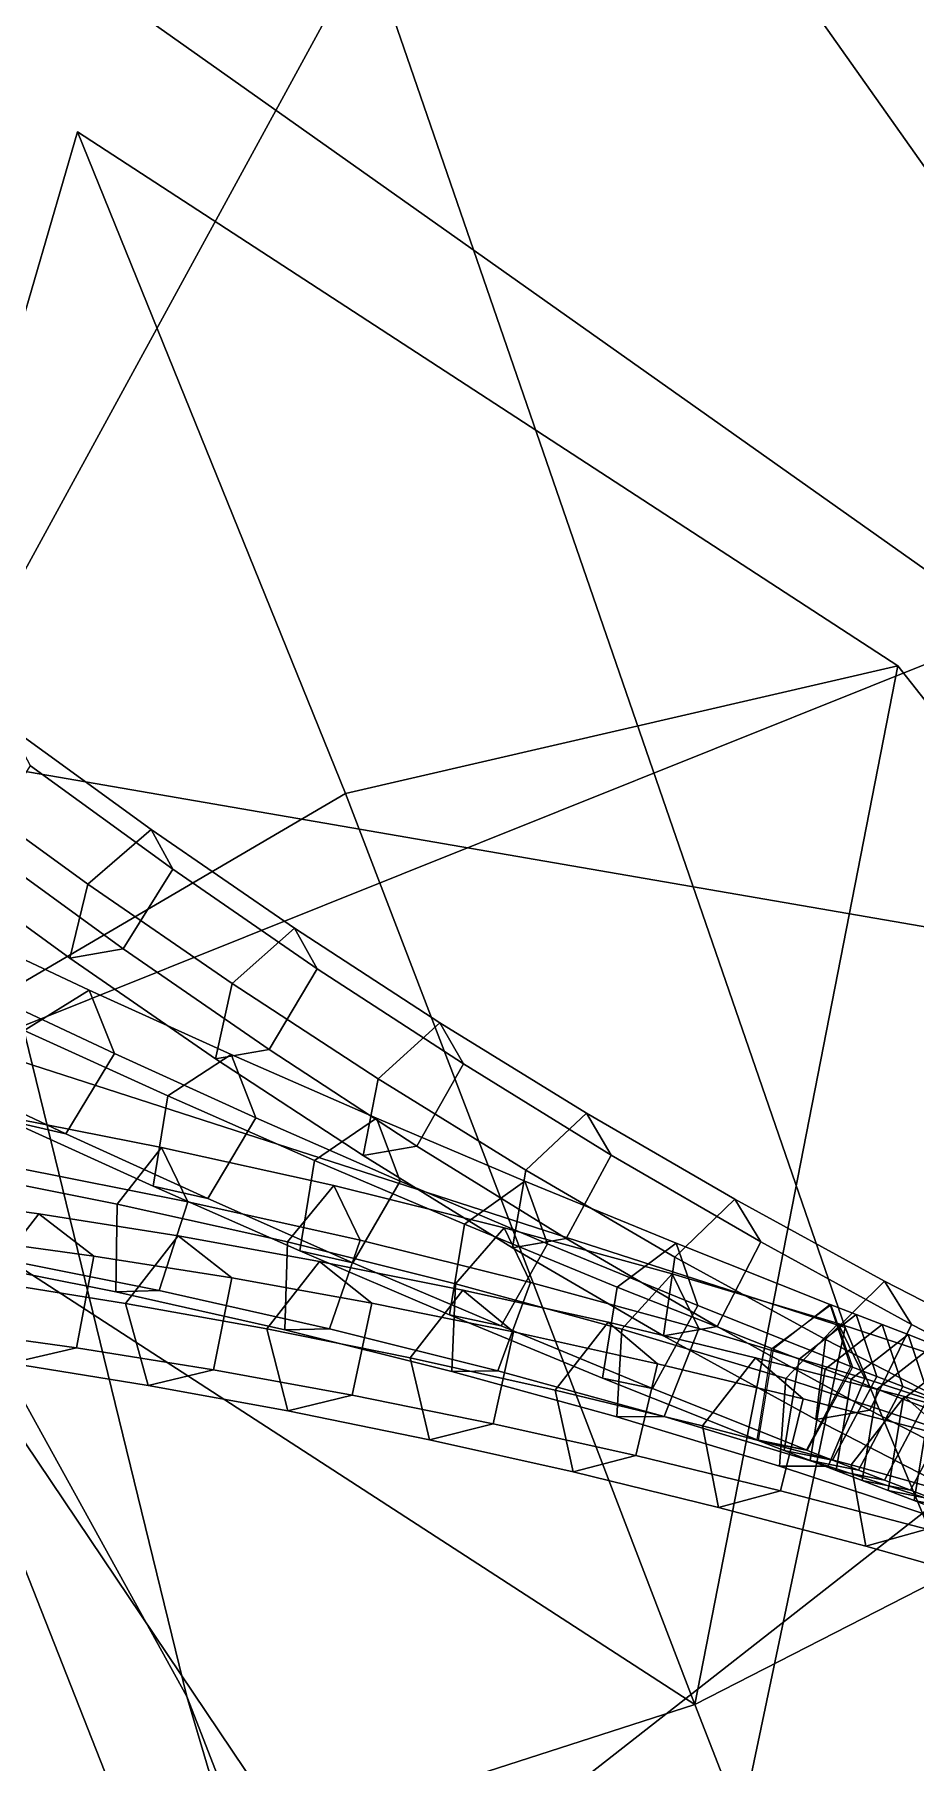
# Model space of a CAD drawing. Header units: metres. Extents: x -219 to 389, y -251 to 301.
# Drawn here: x -3.47 to 12.54, y 60.45 to 91.87 of the extents above; entities that cross this region are included whole.
import ezdxf

# ---------------------------------------------------------------- set-up
doc = ezdxf.new("R2010")
doc.units = ezdxf.units.M

msp = doc.modelspace()

# ---------------------------------------------------------------- linework, layer by layer
at = {"layer": 'Breeder_1InfInt', "color": 3}
for points in [[(11.4631, 68.5978, 594.3221), (10.9904, 68.7802, 594.6188), (9.952, 67.9699, 593.463), (10.4247, 67.7875, 593.1663)], [(11.9357, 68.4153, 594.0253), (11.4631, 68.5978, 594.3221), (10.4247, 67.7875, 593.1663), (10.8974, 67.605, 592.8695)], [(11.8367, 67.4702, 595.6104), (11.364, 67.6526, 595.9071), (10.9904, 68.7802, 594.6188), (11.4631, 68.5978, 594.3221)], [(12.3093, 67.2878, 595.3136), (11.8367, 67.4702, 595.6104), (11.4631, 68.5978, 594.3221), (11.9357, 68.4153, 594.0253)], [(12.4084, 68.2329, 593.7286), (11.9357, 68.4153, 594.0253), (10.8974, 67.605, 592.8695), (11.3701, 67.4226, 592.5728)], [(12.8811, 68.05052, 593.4318), (12.4084, 68.2329, 593.7286), (11.3701, 67.4226, 592.5728), (11.8427, 67.2402, 592.276)], [(12.782, 67.1053, 595.0168), (12.3093, 67.2878, 595.3136), (11.9357, 68.4153, 594.0253), (12.4084, 68.2329, 593.7286)], [(13.2547, 66.9229, 594.7201), (12.782, 67.1053, 595.0168), (12.4084, 68.2329, 593.7286), (12.8811, 68.05052, 593.4318)], [(10.4247, 67.7875, 593.1663), (9.952, 67.9699, 593.463), (9.682, 66.3103, 594.0532), (10.1547, 66.1279, 593.7564)], [(13.3538, 67.868, 593.1351), (12.8811, 68.05052, 593.4318), (11.8427, 67.2402, 592.276), (12.3154, 67.05777, 591.9792)], [(13.8265, 67.6856, 592.8383), (13.3538, 67.868, 593.1351), (12.3154, 67.05777, 591.9792), (12.7881, 66.8753, 591.6825)], [(10.8974, 67.605, 592.8695), (10.4247, 67.7875, 593.1663), (10.1547, 66.1279, 593.7564), (10.6274, 65.9455, 593.4597)], [(11.03272, 65.9525, 595.2628), (10.56, 66.1349, 595.5595), (11.364, 67.6526, 595.9071), (11.8367, 67.4702, 595.6104)], [(11.3701, 67.4226, 592.5728), (10.8974, 67.605, 592.8695), (10.6274, 65.9455, 593.4597), (11.1001, 65.763, 593.1629)], [(11.5054, 65.77, 594.966), (11.03272, 65.9525, 595.2628), (11.8367, 67.4702, 595.6104), (12.3093, 67.2878, 595.3136)], [(11.8427, 67.2402, 592.276), (11.3701, 67.4226, 592.5728), (11.1001, 65.763, 593.1629), (11.5727, 65.5806, 592.8661)], [(11.978, 65.5876, 594.6693), (11.5054, 65.77, 594.966), (12.3093, 67.2878, 595.3136), (12.782, 67.1053, 595.0168)], [(12.3154, 67.05777, 591.9792), (11.8427, 67.2402, 592.276), (11.5727, 65.5806, 592.8661), (12.04545, 65.3981, 592.5694)], [(12.4507, 65.4052, 594.3725), (11.978, 65.5876, 594.6693), (12.782, 67.1053, 595.0168), (13.2547, 66.9229, 594.7201)], [(12.7881, 66.8753, 591.6825), (12.3154, 67.05777, 591.9792), (12.04545, 65.3981, 592.5694), (12.5181, 65.2157, 592.2726)], [(12.9234, 65.2227, 594.0757), (12.4507, 65.4052, 594.3725), (13.2547, 66.9229, 594.7201), (13.7274, 66.7405, 594.4233)], [(13.2608, 66.6929, 591.3857), (12.7881, 66.8753, 591.6825), (12.5181, 65.2157, 592.2726), (12.9908, 65.03333, 591.9759)], [(10.1547, 66.1279, 593.7564), (9.682, 66.3103, 594.0532), (10.56, 66.1349, 595.5595), (11.03272, 65.9525, 595.2628)], [(10.6274, 65.9455, 593.4597), (10.1547, 66.1279, 593.7564), (11.03272, 65.9525, 595.2628), (11.5054, 65.77, 594.966)], [(11.1001, 65.763, 593.1629), (10.6274, 65.9455, 593.4597), (11.5054, 65.77, 594.966), (11.978, 65.5876, 594.6693)], [(11.5727, 65.5806, 592.8661), (11.1001, 65.763, 593.1629), (11.978, 65.5876, 594.6693), (12.4507, 65.4052, 594.3725)], [(12.04545, 65.3981, 592.5694), (11.5727, 65.5806, 592.8661), (12.4507, 65.4052, 594.3725), (12.9234, 65.2227, 594.0757)], [(12.5181, 65.2157, 592.2726), (12.04545, 65.3981, 592.5694), (12.9234, 65.2227, 594.0757), (13.3961, 65.04034, 593.779)], [(12.9908, 65.03333, 591.9759), (12.5181, 65.2157, 592.2726), (13.3961, 65.04034, 593.779), (13.8687, 64.8579, 593.4822)]]:
    msp.add_3dface(points, dxfattribs=at)
at = {"layer": 'Breeder_1Pdcel', "color": 3}
for points in [[(-1.3515, 77.4151, 601.5111), (-3.9236, 79.2813, 603.0223), (-5.09028, 78.3035, 602.2465), (-2.503, 76.422, 600.7225)], [(-0.9593, 76.6936, 603.0143), (-3.5506, 78.5744, 604.5324), (-3.9236, 79.2813, 603.0223), (-1.3515, 77.4151, 601.5111)], [(-1.8648, 75.2478, 603.1688), (-4.4831, 77.1531, 604.7039), (-3.5506, 78.5744, 604.5324), (-0.9593, 76.6936, 603.0143)], [(-2.503, 76.422, 600.7225), (-5.09028, 78.3035, 602.2465), (-5.449, 76.9831, 603.2697), (-2.8332, 75.07742, 601.731)], [(1.2539, 75.6223, 599.9687), (-1.3515, 77.4151, 601.5111), (-2.503, 76.422, 600.7225), (0.1179, 74.6143, 599.1672)], [(1.6654, 74.8866, 601.4648), (-0.9593, 76.6936, 603.0143), (-1.3515, 77.4151, 601.5111), (1.2539, 75.6223, 599.9687)], [(-2.8332, 75.07742, 601.731), (-5.449, 76.9831, 603.2697), (-4.4831, 77.1531, 604.7039), (-1.8648, 75.2478, 603.1688)], [(0.7876, 73.417, 601.6019), (-1.8648, 75.2478, 603.1688), (-0.9593, 76.6936, 603.0143), (1.6654, 74.8866, 601.4648)], [(0.1179, 74.6143, 599.1672), (-2.503, 76.422, 600.7225), (-2.8332, 75.07742, 601.731), (-0.1832, 73.2462, 600.1605)], [(-2.4832, 74.4966, 604.5826), (-5.00783, 75.681, 606.7687), (-6.2147, 74.9612, 605.7665), (-3.664, 73.7615, 603.5532)], [(-2.01876, 73.3431, 605.786), (-4.5266, 74.5221, 607.954), (-5.00783, 75.681, 606.7687), (-2.4832, 74.4966, 604.5826)], [(3.8911, 73.9039, 598.3961), (1.2539, 75.6223, 599.9687), (0.1179, 74.6143, 599.1672), (2.7708, 72.8814, 597.5814)], [(4.3224, 73.1545, 599.8848), (1.6654, 74.8866, 601.4648), (1.2539, 75.6223, 599.9687), (3.8911, 73.9039, 598.3961)], [(-0.1832, 73.2462, 600.1605), (-2.8332, 75.07742, 601.731), (-1.8648, 75.2478, 603.1688), (0.7876, 73.417, 601.6019)], [(3.4726, 71.6619, 600.0042), (0.7876, 73.417, 601.6019), (1.6654, 74.8866, 601.4648), (4.3224, 73.1545, 599.8848)], [(-2.9082, 71.8844, 605.5115), (-5.4317, 73.0754, 607.6953), (-4.5266, 74.5221, 607.954), (-2.01876, 73.3431, 605.786)], [(0.1002, 73.325, 602.4593), (-2.4832, 74.4966, 604.5826), (-3.664, 73.7615, 603.5532), (-1.05366, 72.5747, 601.4033)], [(0.5474, 72.1768, 603.6805), (-2.01876, 73.3431, 605.786), (-2.4832, 74.4966, 604.5826), (0.1002, 73.325, 602.4593)], [(2.7708, 72.8814, 597.5814), (0.1179, 74.6143, 599.1672), (-0.1832, 73.2462, 600.1605), (2.4993, 71.4906, 598.559)], [(6.5585, 72.2609, 596.7941), (3.8911, 73.9039, 598.3961), (2.7708, 72.8814, 597.5814), (5.4543, 71.2245, 595.9659)], [(7.00983, 71.4982, 598.2753), (4.3224, 73.1545, 599.8848), (3.8911, 73.9039, 598.3961), (6.5585, 72.2609, 596.7941)], [(-1.05366, 72.5747, 601.4033), (-3.664, 73.7615, 603.5532), (-3.9306, 72.1227, 604.136), (-1.3209, 70.9317, 601.9876)], [(-3.9306, 72.1227, 604.136), (-6.4807, 73.3265, 606.3478), (-5.4317, 73.0754, 607.6953), (-2.9082, 71.8844, 605.5115)], [(-0.3258, 70.7062, 603.3906), (-2.9082, 71.8844, 605.5115), (-2.01876, 73.3431, 605.786), (0.5474, 72.1768, 603.6805)], [(2.7409, 72.1669, 600.4), (0.1002, 73.325, 602.4593), (-1.05366, 72.5747, 601.4033), (1.6147, 71.4014, 599.3181)], [(2.4993, 71.4906, 598.559), (-0.1832, 73.2462, 600.1605), (0.7876, 73.417, 601.6019), (3.4726, 71.6619, 600.0042)], [(3.1704, 71.02399, 601.6386), (0.5474, 72.1768, 603.6805), (0.1002, 73.325, 602.4593), (2.7409, 72.1669, 600.4)], [(6.1887, 69.9834, 598.3765), (3.4726, 71.6619, 600.0042), (4.3224, 73.1545, 599.8848), (7.00983, 71.4982, 598.2753)], [(1.6147, 71.4014, 599.3181), (-1.05366, 72.5747, 601.4033), (-1.3209, 70.9317, 601.9876), (1.3467, 69.7543, 599.9039)], [(5.4543, 71.2245, 595.9659), (2.7708, 72.8814, 597.5814), (2.4993, 71.4906, 598.559), (5.2128, 69.8117, 596.9276)], [(-1.1662, 71.6368, 600.7482), (-4.3318, 72.261, 602.3078), (-5.09973, 71.2272, 601.1651), (-1.9715, 70.6078, 599.6204)], [(-0.6871, 70.6496, 602.1181), (-3.854, 71.2763, 603.6743), (-4.3318, 72.261, 602.3078), (-1.1662, 71.6368, 600.7482)], [(9.2545, 70.6944, 595.164), (6.5585, 72.2609, 596.7941), (5.4543, 71.2245, 595.9659), (8.1666, 69.6445, 594.3221)], [(9.7261, 69.9189, 596.6373), (7.00983, 71.4982, 598.2753), (6.5585, 72.2609, 596.7941), (9.2545, 70.6944, 595.164)], [(-1.3209, 70.9317, 601.9876), (-3.9306, 72.1227, 604.136), (-2.9082, 71.8844, 605.5115), (-0.3258, 70.7062, 603.3906)], [(2.3137, 69.5414, 601.3337), (-0.3258, 70.7062, 603.3906), (0.5474, 72.1768, 603.6805), (3.1704, 71.02399, 601.6386)], [(5.4372, 71.02296, 598.4061), (2.7409, 72.1669, 600.4), (1.6147, 71.4014, 599.3181), (4.3396, 70.2424, 597.2989)], [(5.8486, 69.8852, 599.6616), (3.1704, 71.02399, 601.6386), (2.7409, 72.1669, 600.4), (5.4372, 71.02296, 598.4061)], [(1.965, 70.9417, 599.1495), (-1.1662, 71.6368, 600.7482), (-1.9715, 70.6078, 599.6204), (1.1225, 69.9184, 598.037)], [(2.4453, 69.952, 600.5229), (-0.6871, 70.6496, 602.1181), (-1.1662, 71.6368, 600.7482), (1.965, 70.9417, 599.1495)], [(5.2128, 69.8117, 596.9276), (2.4993, 71.4906, 598.559), (3.4726, 71.6619, 600.0042), (6.1887, 69.9834, 598.3765)], [(4.3396, 70.2424, 597.2989), (1.6147, 71.4014, 599.3181), (1.3467, 69.7543, 599.9039), (4.07093, 68.5911, 597.8861)], [(8.934, 68.3826, 596.7198), (6.1887, 69.9834, 598.3765), (7.00983, 71.4982, 598.2753), (9.7261, 69.9189, 596.6373)], [(-1.9715, 70.6078, 599.6204), (-5.09973, 71.2272, 601.1651), (-5.1035, 69.6274, 601.8014), (-1.9971, 69.00858, 600.2692)], [(-1.2079, 69.03426, 601.804), (-4.3381, 69.6576, 603.3432), (-3.854, 71.2763, 603.6743), (-0.6871, 70.6496, 602.1181)], [(5.00903, 68.3908, 599.3421), (2.3137, 69.5414, 601.3337), (3.1704, 71.02399, 601.6386), (5.8486, 69.8852, 599.6616)], [(8.1876, 69.8938, 596.4786), (5.4372, 71.02296, 598.4061), (4.3396, 70.2424, 597.2989), (7.1192, 69.09834, 595.3467)], [(8.1666, 69.6445, 594.3221), (5.4543, 71.2245, 595.9659), (5.2128, 69.8117, 596.9276), (7.9557, 68.2104, 595.2673)], [(8.5803, 68.7612, 597.7507), (5.8486, 69.8852, 599.6616), (5.4372, 71.02296, 598.4061), (8.1876, 69.8938, 596.4786)], [(-3.3974, 70.4297, 609.0788), (-5.8893, 70.7735, 611.6307), (-6.8417, 69.5507, 610.8655), (-4.3497, 69.2069, 608.3136)], [(-2.3948, 69.6623, 610.2169), (-4.8588, 70.00201, 612.7407), (-5.8893, 70.7735, 611.6307), (-3.3974, 70.4297, 609.0788)], [(1.3467, 69.7543, 599.9039), (-1.3209, 70.9317, 601.9876), (-0.3258, 70.7062, 603.3906), (2.3137, 69.5414, 601.3337)], [(5.06008, 70.176, 597.5127), (1.965, 70.9417, 599.1495), (1.1225, 69.9184, 598.037), (4.1806, 69.1592, 596.4162)], [(5.5415, 69.1838, 598.8896), (2.4453, 69.952, 600.5229), (1.965, 70.9417, 599.1495), (5.06008, 70.176, 597.5127)], [(11.9774, 69.2052, 593.5065), (9.2545, 70.6944, 595.164), (8.1666, 69.6445, 594.3221), (10.9062, 68.1424, 592.6506)], [(12.4695, 68.4175, 594.9717), (9.7261, 69.9189, 596.6373), (9.2545, 70.6944, 595.164), (11.9774, 69.2052, 593.5065)], [(-0.8656, 70.02811, 606.5748), (-3.3974, 70.4297, 609.0788), (-4.3497, 69.2069, 608.3136), (-1.8204, 68.8021, 605.8076)], [(0.1111, 69.2635, 607.7434), (-2.3948, 69.6623, 610.2169), (-3.3974, 70.4297, 609.0788), (-0.8656, 70.02811, 606.5748)], [(1.1225, 69.9184, 598.037), (-1.9715, 70.6078, 599.6204), (-1.9971, 69.00858, 600.2692), (1.07527, 68.3201, 598.6987)], [(1.888, 68.3408, 600.2263), (-1.2079, 69.03426, 601.804), (-0.6871, 70.6496, 602.1181), (2.4453, 69.952, 600.5229)], [(7.1192, 69.09834, 595.3467), (4.3396, 70.2424, 597.2989), (4.07093, 68.5911, 597.8861), (6.8499, 67.4429, 595.9355)], [(8.1169, 69.3404, 595.8387), (5.06008, 70.176, 597.5127), (4.1806, 69.1592, 596.4162), (7.2008, 68.3309, 594.7587)], [(8.5996, 68.3456, 597.2191), (5.5415, 69.1838, 598.8896), (5.06008, 70.176, 597.5127), (8.1169, 69.3404, 595.8387)], [(-2.7115, 67.9931, 610.1667), (-5.1584, 68.3302, 612.6733), (-4.8588, 70.00201, 612.7407), (-2.3948, 69.6623, 610.2169)], [(1.7044, 69.5652, 604.121), (-0.8656, 70.02811, 606.5748), (-1.8204, 68.8021, 605.8076), (0.7471, 68.3361, 603.3517)], [(2.6548, 68.8042, 605.3196), (0.1111, 69.2635, 607.7434), (-0.8656, 70.02811, 606.5748), (1.7044, 69.5652, 604.121)], [(4.1806, 69.1592, 596.4162), (1.1225, 69.9184, 598.037), (1.07527, 68.3201, 598.6987), (4.1118, 67.5626, 597.0911)], [(4.07093, 68.5911, 597.8861), (1.3467, 69.7543, 599.9039), (2.3137, 69.5414, 601.3337), (5.00903, 68.3908, 599.3421)], [(4.948, 67.5777, 598.611), (1.888, 68.3408, 600.2263), (2.4453, 69.952, 600.5229), (5.5415, 69.1838, 598.8896)], [(7.7583, 67.2551, 597.417), (5.00903, 68.3908, 599.3421), (5.8486, 69.8852, 599.6616), (8.5803, 68.7612, 597.7507)], [(7.9557, 68.2104, 595.2673), (5.2128, 69.8117, 596.9276), (6.1887, 69.9834, 598.3765), (8.934, 68.3826, 596.7198)], [(10.9996, 68.7766, 594.6129), (8.1876, 69.8938, 596.4786), (7.1192, 69.09834, 595.3467), (9.9285, 67.9791, 593.4782)], [(11.3933, 67.6411, 595.8882), (8.5803, 68.7612, 597.7507), (8.1876, 69.8938, 596.4786), (10.9996, 68.7766, 594.6129)], [(11.707, 66.8605, 595.0351), (8.934, 68.3826, 596.7198), (9.7261, 69.9189, 596.6373), (12.4695, 68.4175, 594.9717)], [(-1.9971, 69.00858, 600.2692), (-5.1035, 69.6274, 601.8014), (-4.3381, 69.6576, 603.3432), (-1.2079, 69.03426, 601.804)], [(-0.2238, 67.593, 607.71), (-2.7115, 67.9931, 610.1667), (-2.3948, 69.6623, 610.2169), (0.1111, 69.2635, 607.7434)], [(4.3114, 69.04136, 601.7186), (1.7044, 69.5652, 604.121), (0.7471, 68.3361, 603.3517), (3.3517, 67.8091, 600.9474)], [(5.2349, 68.2847, 602.9469), (2.6548, 68.8042, 605.3196), (1.7044, 69.5652, 604.121), (4.3114, 69.04136, 601.7186)], [(10.9062, 68.1424, 592.6506), (8.1666, 69.6445, 594.3221), (7.9557, 68.2104, 595.2673), (10.7263, 66.6879, 593.5789)], [(-1.8204, 68.8021, 605.8076), (-4.3497, 69.2069, 608.3136), (-3.9128, 67.7132, 608.9971), (-1.4108, 67.3094, 606.5205)], [(2.3012, 67.1328, 605.3027), (-0.2238, 67.593, 607.71), (0.1111, 69.2635, 607.7434), (2.6548, 68.8042, 605.3196)], [(7.2008, 68.3309, 594.7587), (4.1806, 69.1592, 596.4162), (4.1118, 67.5626, 597.0911), (7.1106, 66.7363, 595.447)], [(7.9702, 66.7454, 596.9589), (4.948, 67.5777, 598.611), (5.5415, 69.1838, 598.8896), (8.5996, 68.3456, 597.2191)], [(11.1339, 68.4352, 594.1286), (8.1169, 69.3404, 595.8387), (7.2008, 68.3309, 594.7587), (10.1813, 67.4339, 593.0655)], [(11.6178, 67.4379, 595.5125), (8.5996, 68.3456, 597.2191), (8.1169, 69.3404, 595.8387), (11.1339, 68.4352, 594.1286)], [(14.7256, 67.7943, 591.8227), (11.9774, 69.2052, 593.5065), (10.9062, 68.1424, 592.6506), (13.6713, 66.719, 590.9526)], [(15.2386, 66.9948, 593.2795), (12.4695, 68.4175, 594.9717), (11.9774, 69.2052, 593.5065), (14.7256, 67.7943, 591.8227)], [(1.07527, 68.3201, 598.6987), (-1.9971, 69.00858, 600.2692), (-1.2079, 69.03426, 601.804), (1.888, 68.3408, 600.2263)], [(0.7471, 68.3361, 603.3517), (-1.8204, 68.8021, 605.8076), (-1.4108, 67.3094, 606.5205), (1.129, 66.8451, 604.0936)], [(4.8623, 66.6127, 602.9463), (2.3012, 67.1328, 605.3027), (2.6548, 68.8042, 605.3196), (5.2349, 68.2847, 602.9469)], [(6.9536, 68.4568, 599.3693), (4.3114, 69.04136, 601.7186), (3.3517, 67.8091, 600.9474), (5.9915, 67.2214, 598.5962)], [(7.8497, 67.7051, 600.6268), (5.2349, 68.2847, 602.9469), (4.3114, 69.04136, 601.7186), (6.9536, 68.4568, 599.3693)], [(9.9285, 67.9791, 593.4782), (7.1192, 69.09834, 595.3467), (6.8499, 67.4429, 595.9355), (9.6585, 66.3196, 594.0684)], [(6.8499, 67.4429, 595.9355), (4.07093, 68.5911, 597.8861), (5.00903, 68.3908, 599.3421), (7.7583, 67.2551, 597.417)], [(10.5692, 66.1313, 595.5536), (7.7583, 67.2551, 597.417), (8.5803, 68.7612, 597.7507), (11.3933, 67.6411, 595.8882)], [(-3.9128, 67.7132, 608.9971), (-6.3769, 68.05294, 611.521), (-5.1584, 68.3302, 612.6733), (-2.7115, 67.9931, 610.1667)], [(3.3517, 67.8091, 600.9474), (0.7471, 68.3361, 603.3517), (1.129, 66.8451, 604.0936), (3.7051, 66.3205, 601.7177)], [(4.1118, 67.5626, 597.0911), (1.07527, 68.3201, 598.6987), (1.888, 68.3408, 600.2263), (4.948, 67.5777, 598.611)], [(7.4579, 66.03323, 600.6422), (4.8623, 66.6127, 602.9463), (5.2349, 68.2847, 602.9469), (7.8497, 67.7051, 600.6268)], [(9.6296, 67.812, 597.0745), (6.9536, 68.4568, 599.3693), (5.9915, 67.2214, 598.5962), (8.665, 66.5734, 596.2994)], [(10.4977, 67.06603, 598.3606), (7.8497, 67.7051, 600.6268), (6.9536, 68.4568, 599.3693), (9.6296, 67.812, 597.0745)], [(10.1813, 67.4339, 593.0655), (7.2008, 68.3309, 594.7587), (7.1106, 66.7363, 595.447), (10.07, 65.8419, 593.7677)], [(10.7263, 66.6879, 593.5789), (7.9557, 68.2104, 595.2673), (8.934, 68.3826, 596.7198), (11.707, 66.8605, 595.0351)], [(10.9526, 65.8444, 595.2713), (7.9702, 66.7454, 596.9589), (8.5996, 68.3456, 597.2191), (11.6178, 67.4379, 595.5125)], [(14.109, 67.461, 592.3834), (11.1339, 68.4352, 594.1286), (10.1813, 67.4339, 593.0655), (13.1204, 66.4688, 591.3378)], [(14.5941, 66.4613, 593.7708), (11.6178, 67.4379, 595.5125), (11.1339, 68.4352, 594.1286), (14.109, 67.461, 592.3834)], [(14.5061, 65.418, 593.3235), (11.707, 66.8605, 595.0351), (12.4695, 68.4175, 594.9717), (15.2386, 66.9948, 593.2795)], [(-1.4108, 67.3094, 606.5205), (-3.9128, 67.7132, 608.9971), (-2.7115, 67.9931, 610.1667), (-0.2238, 67.593, 607.71)], [(13.6713, 66.719, 590.9526), (10.9062, 68.1424, 592.6506), (10.7263, 66.6879, 593.5789), (13.5228, 65.245, 591.8636)], [(1.129, 66.8451, 604.0936), (-1.4108, 67.3094, 606.5205), (-0.2238, 67.593, 607.71), (2.3012, 67.1328, 605.3027)], [(5.9915, 67.2214, 598.5962), (3.3517, 67.8091, 600.9474), (3.7051, 66.3205, 601.7177), (6.316, 65.7359, 599.3944)], [(7.1106, 66.7363, 595.447), (4.1118, 67.5626, 597.0911), (4.948, 67.5777, 598.611), (7.9702, 66.7454, 596.9589)], [(10.08632, 65.3945, 598.3917), (7.4579, 66.03323, 600.6422), (7.8497, 67.7051, 600.6268), (10.4977, 67.06603, 598.3606)], [(12.3376, 67.1072, 594.8354), (9.6296, 67.812, 597.0745), (8.665, 66.5734, 596.2994), (11.3706, 65.8655, 594.0583)], [(13.1772, 66.3676, 596.1497), (10.4977, 67.06603, 598.3606), (9.6296, 67.812, 597.0745), (12.3376, 67.1072, 594.8354)], [(9.6585, 66.3196, 594.0684), (6.8499, 67.4429, 595.9355), (7.7583, 67.2551, 597.417), (10.5692, 66.1313, 595.5536)], [(13.1204, 66.4688, 591.3378), (10.1813, 67.4339, 593.0655), (10.07, 65.8419, 593.7677), (12.988, 64.8798, 592.0541)], [(13.8936, 64.8752, 593.5491), (10.9526, 65.8444, 595.2713), (11.6178, 67.4379, 595.5125), (14.5941, 66.4613, 593.7708)], [(3.7051, 66.3205, 601.7177), (1.129, 66.8451, 604.0936), (2.3012, 67.1328, 605.3027), (4.8623, 66.6127, 602.9463)], [(8.665, 66.5734, 596.2994), (5.9915, 67.2214, 598.5962), (6.316, 65.7359, 599.3944), (8.9601, 65.09184, 597.1251)], [(12.7459, 64.697, 596.1962), (10.08632, 65.3945, 598.3917), (10.4977, 67.06603, 598.3606), (13.1772, 66.3676, 596.1497)], [(15.07617, 66.3429, 592.6535), (12.3376, 67.1072, 594.8354), (11.3706, 65.8655, 594.0583), (14.1066, 65.09814, 591.8745)], [(15.8868, 65.6105, 593.9955), (13.1772, 66.3676, 596.1497), (12.3376, 67.1072, 594.8354), (15.07617, 66.3429, 592.6535)], [(6.316, 65.7359, 599.3944), (3.7051, 66.3205, 601.7177), (4.8623, 66.6127, 602.9463), (7.4579, 66.03323, 600.6422)], [(10.07, 65.8419, 593.7677), (7.1106, 66.7363, 595.447), (7.9702, 66.7454, 596.9589), (10.9526, 65.8444, 595.2713)], [(13.5228, 65.245, 591.8636), (10.7263, 66.6879, 593.5789), (11.707, 66.8605, 595.0351), (14.5061, 65.418, 593.3235)], [(11.3706, 65.8655, 594.0583), (8.665, 66.5734, 596.2994), (8.9601, 65.09184, 597.1251), (11.6357, 64.3884, 594.9111)], [(8.9601, 65.09184, 597.1251), (6.316, 65.7359, 599.3944), (7.4579, 66.03323, 600.6422), (10.08632, 65.3945, 598.3917)], [(12.988, 64.8798, 592.0541), (10.07, 65.8419, 593.7677), (10.9526, 65.8444, 595.2713), (13.8936, 64.8752, 593.5491)], [(14.1066, 65.09814, 591.8745), (11.3706, 65.8655, 594.0583), (11.6357, 64.3884, 594.9111), (14.3414, 63.6263, 592.7537)], [(11.6357, 64.3884, 594.9111), (8.9601, 65.09184, 597.1251), (10.08632, 65.3945, 598.3917), (12.7459, 64.697, 596.1962)], [(14.3414, 63.6263, 592.7537), (11.6357, 64.3884, 594.9111), (12.7459, 64.697, 596.1962), (15.4353, 63.9412, 594.0571)]]:
    msp.add_3dface(points, dxfattribs=at)
at = {"layer": 'Breeder_Leaf', "color": 3}
for points in [[(20.4759, 159.337, 164.4415), (37.3012, 90.2797, 147.376), (-1.9467, 114.0754, 141.2911)], [(20.4759, 159.337, 164.4415), (-1.9467, 114.0754, 141.2911), (37.3012, 90.2797, 147.376)], [(18.3133, 121.8328, 263.0873), (23.8307, 73.7277, 236.999), (2.4533, 103.965, 232.186)], [(18.3133, 121.8328, 263.0873), (2.4533, 103.965, 232.186), (23.8307, 73.7277, 236.999)], [(-26.2725, 82.3817, 210.546), (-40.8076, 119.7713, 214.1397), (2.4533, 103.965, 232.186)], [(-26.2725, 82.3817, 210.546), (2.4533, 103.965, 232.186), (-40.8076, 119.7713, 214.1397)], [(-33.7487, 61.7954, 124.3661), (-76.7907, 92.1819, 123.8876), (-1.9467, 114.0754, 141.2911)], [(-33.7487, 61.7954, 124.3661), (-1.9467, 114.0754, 141.2911), (-76.7907, 92.1819, 123.8876)], [(37.3012, 90.2797, 147.376), (-33.7487, 61.7954, 124.3661), (-1.9467, 114.0754, 141.2911)], [(37.3012, 90.2797, 147.376), (-1.9467, 114.0754, 141.2911), (-33.7487, 61.7954, 124.3661)], [(23.8307, 73.7277, 236.999), (-26.2725, 82.3817, 210.546), (2.4533, 103.965, 232.186)], [(23.8307, 73.7277, 236.999), (2.4533, 103.965, 232.186), (-26.2725, 82.3817, 210.546)], [(52.5317, 93.6159, 146.559), (29.0427, 70.5934, 121.6715), (-1.4634, 92.1722, 129.1694)], [(52.5317, 93.6159, 146.559), (-1.4634, 92.1722, 129.1694), (29.0427, 70.5934, 121.6715)], [(37.3012, 90.2797, 147.376), (6.938, 46.137, 128.6823), (-33.7487, 61.7954, 124.3661)], [(37.3012, 90.2797, 147.376), (-33.7487, 61.7954, 124.3661), (6.938, 46.137, 128.6823)], [(37.3012, 90.2797, 147.376), (41.9924, 58.9484, 120.9658), (6.938, 46.137, 128.6823)], [(37.3012, 90.2797, 147.376), (6.938, 46.137, 128.6823), (41.9924, 58.9484, 120.9658)], [(-7.912, 72.1617, 433.9996), (-2.6945, 90.09922, 417.6314), (2.177, 78.07018, 430.4158)], [(-7.912, 72.1617, 433.9996), (2.177, 78.07018, 430.4158), (-2.6945, 90.09922, 417.6314)], [(-2.6945, 90.09922, 417.6314), (12.2193, 80.3917, 436.3696), (2.177, 78.07018, 430.4158)], [(-2.6945, 90.09922, 417.6314), (2.177, 78.07018, 430.4158), (12.2193, 80.3917, 436.3696)], [(-5.1916, 51.01177, 210.2414), (-26.2725, 82.3817, 210.546), (23.8307, 73.7277, 236.999)], [(-5.1916, 51.01177, 210.2414), (23.8307, 73.7277, 236.999), (-26.2725, 82.3817, 210.546)], [(2.177, 78.07018, 430.4158), (12.2193, 80.3917, 436.3696), (8.5267, 61.5086, 435.3873)], [(2.177, 78.07018, 430.4158), (8.5267, 61.5086, 435.3873), (12.2193, 80.3917, 436.3696)], [(8.5267, 61.5086, 435.3873), (12.2193, 80.3917, 436.3696), (21.7598, 68.2813, 439.7994)], [(8.5267, 61.5086, 435.3873), (21.7598, 68.2813, 439.7994), (12.2193, 80.3917, 436.3696)], [(8.5267, 61.5086, 435.3873), (-7.912, 72.1617, 433.9996), (2.177, 78.07018, 430.4158)], [(8.5267, 61.5086, 435.3873), (2.177, 78.07018, 430.4158), (-7.912, 72.1617, 433.9996)], [(42.7923, 46.8083, 241.3459), (-5.1916, 51.01177, 210.2414), (23.8307, 73.7277, 236.999)], [(42.7923, 46.8083, 241.3459), (23.8307, 73.7277, 236.999), (-5.1916, 51.01177, 210.2414)], [(-7.2728, 56.4096, 436.6667), (-7.912, 72.1617, 433.9996), (8.5267, 61.5086, 435.3873)], [(-7.2728, 56.4096, 436.6667), (8.5267, 61.5086, 435.3873), (-7.912, 72.1617, 433.9996)], [(21.7598, 68.2813, 439.7994), (13.7913, 47.9963, 438.4641), (8.5267, 61.5086, 435.3873)], [(21.7598, 68.2813, 439.7994), (8.5267, 61.5086, 435.3873), (13.7913, 47.9963, 438.4641)], [(-11.5521, 34.874, 365.5214), (-4.3577, 67.3195, 362.5899), (8.5822, 48.07957, 363.3398)], [(-11.5521, 34.874, 365.5214), (8.5822, 48.07957, 363.3398), (-4.3577, 67.3195, 362.5899)], [(13.7913, 47.9963, 438.4641), (-7.2728, 56.4096, 436.6667), (8.5267, 61.5086, 435.3873)], [(13.7913, 47.9963, 438.4641), (8.5267, 61.5086, 435.3873), (-7.2728, 56.4096, 436.6667)]]:
    msp.add_3dface(points, dxfattribs=at)
at = {"layer": 'Breeder_Stipule', "color": 3}
for points in [[(2.5793, 93.5494, 287.035), (-7.8077, 74.5206, 278.9699), (-12.9738, 100.0952, 275.3795)], [(2.5793, 93.5494, 287.035), (-12.9738, 100.0952, 275.3795), (-7.8077, 74.5206, 278.9699)], [(2.5793, 93.5494, 287.035), (11.2587, 68.3649, 294.6396), (-7.8077, 74.5206, 278.9699)], [(2.5793, 93.5494, 287.035), (-7.8077, 74.5206, 278.9699), (11.2587, 68.3649, 294.6396)], [(-7.8077, 74.5206, 278.9699), (-0.7078, 61.6512, 256.6272), (-7.6257, 89.9257, 260.8093)], [(-7.8077, 74.5206, 278.9699), (-7.6257, 89.9257, 260.8093), (-0.7078, 61.6512, 256.6272)], [(5.475, 40.7996, 280.3744), (-0.7078, 61.6512, 256.6272), (-7.8077, 74.5206, 278.9699)], [(5.475, 40.7996, 280.3744), (-7.8077, 74.5206, 278.9699), (-0.7078, 61.6512, 256.6272)], [(-7.8077, 74.5206, 278.9699), (11.2587, 68.3649, 294.6396), (5.475, 40.7996, 280.3744)], [(-7.8077, 74.5206, 278.9699), (5.475, 40.7996, 280.3744), (11.2587, 68.3649, 294.6396)], [(5.475, 40.7996, 280.3744), (11.2587, 68.3649, 294.6396), (21.02678, 44.8837, 299.2504)], [(5.475, 40.7996, 280.3744), (21.02678, 44.8837, 299.2504), (11.2587, 68.3649, 294.6396)], [(5.475, 40.7996, 280.3744), (8.1883, 38.784, 254.5644), (-0.7078, 61.6512, 256.6272)], [(5.475, 40.7996, 280.3744), (-0.7078, 61.6512, 256.6272), (8.1883, 38.784, 254.5644)]]:
    msp.add_3dface(points, dxfattribs=at)

doc.saveas('drawing.dxf')
